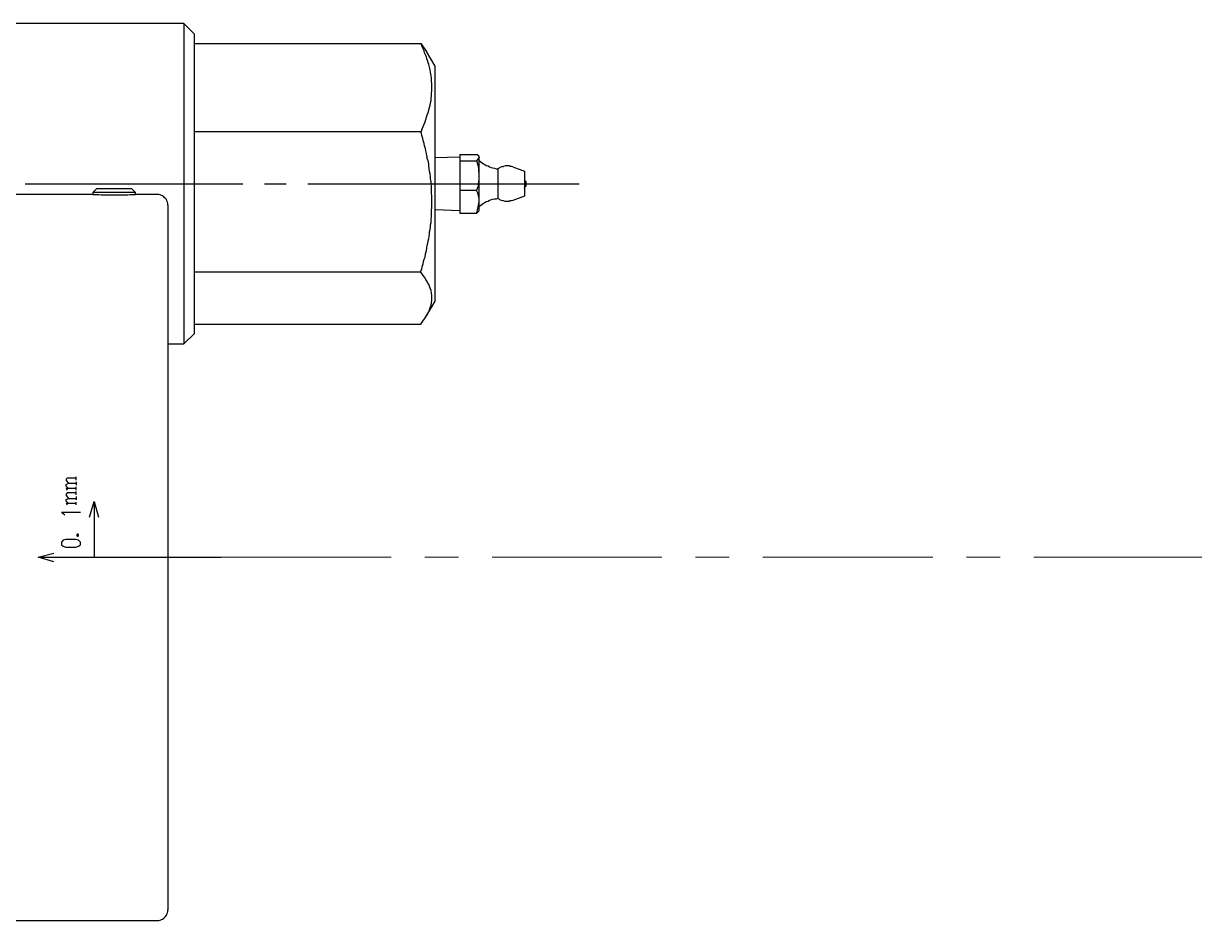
# Model space of a CAD drawing. Header units: millimetres. Extents: x -211 to 45495, y 24 to 52952.
# Drawn here: x 10176.7 to 10396, y 40447.5 to 40615.5 of the extents above; entities that cross this region are included whole.
import ezdxf

# ---------------------------------------------------------------- set-up
doc = ezdxf.new("R2010")
doc.units = ezdxf.units.MM
doc.linetypes.add('CENTER', pattern=[50.7, 31.8, -6.3, 6.3, -6.3])
doc.layers.add('Layer2', color=7, linetype='Continuous')

# ---------------------------------------------------------------- blocks, each defined once
blk = doc.blocks.new('BLKF1700')
at = {"layer": 'Layer2', "color": 7, "linetype": 'Continuous', "lineweight": 25}
for p, q in [((10202.31, 40583.4), (10202.06, 40583.49)), ((10202.57, 40583.32), (10202.31, 40583.4)), ((10202.75, 40583.23), (10202.57, 40583.32)), ((10203, 40583.06), (10202.75, 40583.23)), ((10203.18, 40582.89), (10203, 40583.06)), ((10203.35, 40582.72), (10203.18, 40582.89)), ((10203.52, 40582.54), (10203.35, 40582.72)), ((10203.61, 40582.28), (10203.52, 40582.54)), ((10203.69, 40582.03), (10203.61, 40582.28)), ((10203.78, 40581.77), (10203.69, 40582.03)), ((10203.78, 40581.51), (10203.78, 40581.77))]:
    blk.add_line(p, q, dxfattribs=at)
blk = doc.blocks.new('BLKF1701')
at = {"layer": 'Layer2', "color": 7, "linetype": 'Continuous', "lineweight": 25}
for p, q in [((10203.18, 40448.12), (10203.35, 40448.29)), ((10203.35, 40448.29), (10203.52, 40448.55)), ((10203.52, 40448.55), (10203.61, 40448.72)), ((10203.61, 40448.72), (10203.69, 40448.98)), ((10203.69, 40448.98), (10203.78, 40449.24)), ((10201.8, 40447.52), (10202.06, 40447.52)), ((10202.06, 40447.52), (10202.31, 40447.6)), ((10202.31, 40447.6), (10202.57, 40447.69)), ((10202.57, 40447.69), (10202.75, 40447.77)), ((10202.75, 40447.77), (10203, 40447.95)), ((10203, 40447.95), (10203.18, 40448.12))]:
    blk.add_line(p, q, dxfattribs=at)
blk = doc.blocks.new('BLKF1702')
at = {"layer": 'Layer2', "color": 7, "linetype": 'Continuous', "lineweight": 25}
for p, q in [((10189.74, 40583.49), (10190.86, 40583.49)), ((10190.86, 40583.49), (10191.29, 40583.4)), ((10191.29, 40583.4), (10196.29, 40583.4)), ((10196.29, 40583.4), (10196.72, 40583.49)), ((10196.72, 40583.49), (10197.15, 40583.49)), ((10197.15, 40583.49), (10197.23, 40583.49)), ((10197.23, 40583.49), (10197.58, 40583.49)), ((10197.58, 40583.49), (10197.66, 40583.49))]:
    blk.add_line(p, q, dxfattribs=at)
blk = doc.blocks.new('BLKF1707')
at = {"layer": 'Layer2', "color": 7, "linetype": 'Continuous', "lineweight": 25}
for p, q in [((10251.57, 40568.33), (10251.31, 40568.68)), ((10251.83, 40567.99), (10251.57, 40568.33)), ((10252.09, 40567.56), (10251.83, 40567.99)), ((10252.35, 40567.21), (10252.09, 40567.56)), ((10252.52, 40566.78), (10252.35, 40567.21)), ((10252.61, 40566.7), (10252.52, 40566.78)), ((10252.78, 40566.35), (10252.61, 40566.7)), ((10252.86, 40565.92), (10252.78, 40566.35)), ((10253.04, 40565.49), (10252.86, 40565.92)), ((10253.12, 40564.98), (10253.04, 40565.49)), ((10253.21, 40564.55), (10253.12, 40564.98)), ((10253.21, 40564.46), (10253.21, 40564.55)), ((10253.21, 40564.11), (10253.21, 40564.46)), ((10252.78, 40561.88), (10252.86, 40562.31)), ((10252.86, 40562.31), (10253.04, 40562.74)), ((10253.04, 40562.74), (10253.12, 40563.17)), ((10253.12, 40563.17), (10253.21, 40563.68)), ((10253.21, 40563.68), (10253.21, 40564.11)), ((10252.18, 40560.84), (10252.43, 40561.19)), ((10252.18, 40560.76), (10252.18, 40560.84)), ((10252.43, 40561.19), (10252.61, 40561.53)), ((10252.61, 40561.53), (10252.69, 40561.79)), ((10252.69, 40561.79), (10252.78, 40561.88))]:
    blk.add_line(p, q, dxfattribs=at)
blk = doc.blocks.new('BLKF1708')
at = {"layer": 'Layer2', "color": 7, "linetype": 'Continuous', "lineweight": 25}
for p, q in [((10251.23, 40611.56), (10251.14, 40611.74)), ((10251.4, 40611.13), (10251.23, 40611.56)), ((10251.57, 40610.79), (10251.4, 40611.13)), ((10251.74, 40610.36), (10251.57, 40610.79)), ((10251.83, 40610.01), (10251.74, 40610.36)), ((10252, 40609.67), (10251.83, 40610.01)), ((10252.18, 40609.24), (10252, 40609.67)), ((10252.26, 40608.89), (10252.18, 40609.24)), ((10252.43, 40608.46), (10252.26, 40608.89)), ((10252.52, 40608.12), (10252.43, 40608.46)), ((10252.61, 40607.95), (10252.52, 40608.12)), ((10252.61, 40607.86), (10252.61, 40607.95)), ((10252.78, 40607.34), (10252.61, 40607.86)), ((10252.86, 40606.83), (10252.78, 40607.34)), ((10252.95, 40606.31), (10252.86, 40606.83)), ((10253.04, 40605.79), (10252.95, 40606.31)), ((10253.12, 40605.28), (10253.04, 40605.79)), ((10253.12, 40604.76), (10253.12, 40605.28)), ((10253.21, 40604.24), (10253.12, 40604.76)), ((10253.21, 40604.07), (10253.21, 40604.24)), ((10253.21, 40603.81), (10253.21, 40604.07)), ((10253.04, 40601.49), (10253.12, 40602)), ((10253.12, 40602.44), (10253.21, 40602.87)), ((10253.12, 40602), (10253.12, 40602.44)), ((10253.21, 40603.38), (10253.21, 40603.81)), ((10253.21, 40602.87), (10253.21, 40603.38)), ((10252.61, 40599.25), (10252.69, 40599.59)), ((10252.69, 40599.59), (10252.78, 40599.77)), ((10252.78, 40599.77), (10252.86, 40600.2)), ((10252.86, 40600.2), (10252.95, 40600.63)), ((10252.95, 40600.63), (10253.04, 40601.06)), ((10253.04, 40601.06), (10253.04, 40601.49)), ((10251.92, 40597.1), (10252.09, 40597.53)), ((10252.09, 40597.53), (10252.18, 40597.96)), ((10252.18, 40597.96), (10252.35, 40598.39)), ((10252.35, 40598.39), (10252.52, 40598.82)), ((10252.52, 40598.82), (10252.61, 40599.25)), ((10251.14, 40595.29), (10251.23, 40595.37)), ((10251.23, 40594.94), (10251.14, 40595.29)), ((10251.23, 40595.37), (10251.4, 40595.8)), ((10251.4, 40595.8), (10251.57, 40596.24)), ((10251.57, 40596.24), (10251.74, 40596.67)), ((10251.74, 40596.67), (10251.92, 40597.1)), ((10251.31, 40594.51), (10251.23, 40594.94)), ((10251.49, 40594), (10251.31, 40594.51)), ((10251.57, 40593.57), (10251.49, 40594)), ((10251.74, 40593.05), (10251.57, 40593.57)), ((10251.83, 40592.62), (10251.74, 40593.05)), ((10252, 40592.1), (10251.83, 40592.62)), ((10252.09, 40591.67), (10252, 40592.1)), ((10252.18, 40591.15), (10252.09, 40591.67)), ((10252.26, 40590.72), (10252.18, 40591.15)), ((10252.35, 40590.55), (10252.26, 40590.72)), ((10252.35, 40590.21), (10252.35, 40590.55)), ((10252.52, 40589.78), (10252.35, 40590.21)), ((10252.61, 40589.26), (10252.52, 40589.78)), ((10252.61, 40588.83), (10252.61, 40589.26)), ((10252.69, 40588.31), (10252.61, 40588.83)), ((10252.78, 40587.8), (10252.69, 40588.31)), ((10252.86, 40587.37), (10252.78, 40587.8)), ((10252.95, 40586.85), (10252.86, 40587.37)), ((10252.95, 40586.42), (10252.95, 40586.85)), ((10253.04, 40585.9), (10252.95, 40586.42)), ((10253.04, 40585.73), (10253.04, 40585.9)), ((10253.04, 40585.56), (10253.04, 40585.73)), ((10253.12, 40585.04), (10253.04, 40585.56)), ((10253.12, 40584.61), (10253.12, 40585.04)), ((10253.12, 40584.18), (10253.12, 40584.61)), ((10253.12, 40583.75), (10253.12, 40584.18)), ((10253.21, 40583.23), (10253.12, 40583.75)), ((10253.21, 40582.8), (10253.21, 40583.23)), ((10253.21, 40582.37), (10253.21, 40582.8)), ((10253.21, 40581.85), (10253.21, 40582.37)), ((10253.12, 40580.56), (10253.21, 40580.99)), ((10253.12, 40580.05), (10253.12, 40580.56)), ((10253.12, 40579.62), (10253.12, 40580.05)), ((10253.21, 40581.42), (10253.21, 40581.85)), ((10253.21, 40580.99), (10253.21, 40581.42)), ((10252.95, 40577.81), (10253.04, 40578.24)), ((10252.95, 40577.38), (10252.95, 40577.81)), ((10253.04, 40578.93), (10253.12, 40579.18)), ((10253.04, 40578.75), (10253.04, 40578.93)), ((10253.04, 40578.24), (10253.04, 40578.75)), ((10253.12, 40579.18), (10253.12, 40579.62)), ((10252.61, 40575.22), (10252.69, 40575.65)), ((10252.69, 40575.65), (10252.78, 40576.08)), ((10252.78, 40576.52), (10252.86, 40576.95)), ((10252.78, 40576.08), (10252.78, 40576.52)), ((10252.86, 40576.95), (10252.95, 40577.38)), ((10252.18, 40572.98), (10252.26, 40573.42)), ((10252.26, 40573.42), (10252.35, 40573.93)), ((10252.35, 40573.93), (10252.43, 40574.36)), ((10252.43, 40574.36), (10252.52, 40574.79)), ((10252.52, 40574.79), (10252.61, 40575.22)), ((10251.66, 40570.92), (10251.74, 40571.35)), ((10251.74, 40571.35), (10251.92, 40571.78)), ((10251.92, 40571.78), (10252, 40572.3)), ((10252, 40572.38), (10252.09, 40572.55)), ((10252, 40572.3), (10252, 40572.38)), ((10252.09, 40572.55), (10252.18, 40572.98)), ((10251.14, 40569.11), (10251.31, 40569.54)), ((10251.14, 40569.02), (10251.14, 40569.11)), ((10251.31, 40569.54), (10251.4, 40569.97)), ((10251.4, 40569.97), (10251.57, 40570.49)), ((10251.57, 40570.49), (10251.66, 40570.92))]:
    blk.add_line(p, q, dxfattribs=at)
blk = doc.blocks.new('BLKF1902')
at = {"layer": 'Layer2', "color": 7, "linetype": 'Continuous', "lineweight": 25}
for p, q in [((10261.82, 40583.75), (10261.65, 40584.09)), ((10261.91, 40583.23), (10261.82, 40583.75)), ((10262.08, 40582.8), (10261.91, 40583.23)), ((10262.08, 40582.11), (10262.08, 40582.8))]:
    blk.add_line(p, q, dxfattribs=at)
blk = doc.blocks.new('BLKF1903')
at = {"layer": 'Layer2', "color": 7, "linetype": 'Continuous', "lineweight": 25}
for p, q in [((10262.08, 40586.25), (10262.08, 40586.68)), ((10261.65, 40584.27), (10261.73, 40584.7)), ((10261.73, 40584.7), (10261.91, 40585.13)), ((10261.91, 40585.47), (10261.99, 40585.9)), ((10261.91, 40585.13), (10261.91, 40585.47)), ((10261.99, 40585.9), (10262.08, 40586.25))]:
    blk.add_line(p, q, dxfattribs=at)
blk = doc.blocks.new('BLKF1904')
at = {"layer": 'Layer2', "color": 7, "linetype": 'Continuous', "lineweight": 25}
for p, q in [((10261.82, 40589.09), (10261.73, 40589.43)), ((10261.91, 40588.74), (10261.82, 40589.09)), ((10261.99, 40588.31), (10261.91, 40588.74)), ((10261.99, 40587.88), (10261.99, 40588.31)), ((10262.08, 40587.45), (10261.99, 40587.88)), ((10262.08, 40587.02), (10262.08, 40587.45))]:
    blk.add_line(p, q, dxfattribs=at)
blk = doc.blocks.new('BLKF1905')
at = {"layer": 'Layer2', "color": 7, "linetype": 'Continuous', "lineweight": 25}
for p, q in [((10263.37, 40582.11), (10263.11, 40581.94)), ((10263.71, 40582.2), (10263.37, 40582.11)), ((10263.97, 40582.37), (10263.71, 40582.2)), ((10264.32, 40582.46), (10263.97, 40582.37)), ((10264.58, 40582.54), (10264.32, 40582.46)), ((10264.92, 40582.63), (10264.58, 40582.54)), ((10265.26, 40582.63), (10264.92, 40582.63)), ((10265.52, 40582.72), (10265.26, 40582.63)), ((10262.59, 40581.6), (10262.34, 40581.42)), ((10262.85, 40581.77), (10262.59, 40581.6)), ((10263.11, 40581.94), (10262.85, 40581.77))]:
    blk.add_line(p, q, dxfattribs=at)
blk = doc.blocks.new('BLKF1906')
at = {"layer": 'Layer2', "color": 7, "linetype": 'Continuous', "lineweight": 25}
for p, q in [((10262.08, 40589.86), (10262.34, 40589.6)), ((10262.34, 40589.6), (10262.59, 40589.43)), ((10262.59, 40589.43), (10262.85, 40589.26)), ((10262.85, 40589.26), (10263.11, 40589.09)), ((10263.11, 40589.09), (10263.37, 40588.92)), ((10263.37, 40588.92), (10263.71, 40588.83)), ((10263.71, 40588.83), (10263.97, 40588.66)), ((10263.97, 40588.66), (10264.32, 40588.57)), ((10264.32, 40588.57), (10264.58, 40588.49)), ((10264.58, 40588.49), (10264.92, 40588.4)), ((10264.92, 40588.4), (10265.26, 40588.31)), ((10265.26, 40588.31), (10265.52, 40588.31))]:
    blk.add_line(p, q, dxfattribs=at)
blk = doc.blocks.new('BLKF1907')
at = {"layer": 'Layer2', "color": 7, "linetype": 'Continuous', "lineweight": 25}
for p, q in [((10265.95, 40588.57), (10265.78, 40588.4)), ((10266.21, 40588.66), (10265.95, 40588.57)), ((10266.47, 40588.66), (10266.21, 40588.66)), ((10266.64, 40588.74), (10266.47, 40588.66)), ((10266.9, 40588.83), (10266.64, 40588.74)), ((10267.16, 40588.83), (10266.9, 40588.83)), ((10267.42, 40588.83), (10267.16, 40588.83)), ((10267.68, 40588.83), (10267.42, 40588.83)), ((10267.85, 40588.74), (10267.68, 40588.83)), ((10268.11, 40588.74), (10267.85, 40588.74)), ((10268.36, 40588.66), (10268.11, 40588.74))]:
    blk.add_line(p, q, dxfattribs=at)
blk = doc.blocks.new('BLKF1908')
at = {"layer": 'Layer2', "color": 7, "linetype": 'Continuous', "lineweight": 25}
for p, q in [((10265.95, 40582.46), (10265.78, 40582.63)), ((10266.21, 40582.37), (10265.95, 40582.46)), ((10266.47, 40582.28), (10266.21, 40582.37)), ((10266.64, 40582.28), (10266.47, 40582.28)), ((10266.9, 40582.2), (10266.64, 40582.28)), ((10267.16, 40582.2), (10266.9, 40582.2)), ((10267.42, 40582.2), (10267.16, 40582.2)), ((10267.68, 40582.2), (10267.42, 40582.2)), ((10267.85, 40582.28), (10267.68, 40582.2)), ((10268.11, 40582.28), (10267.85, 40582.28)), ((10268.36, 40582.37), (10268.11, 40582.28))]:
    blk.add_line(p, q, dxfattribs=at)
blk = doc.blocks.new('BLKF1909')
at = {"layer": 'Layer2', "color": 7, "linetype": 'Continuous', "lineweight": 25}
for p, q in [((10270.6, 40586.16), (10270.6, 40586.25)), ((10270.69, 40586.07), (10270.6, 40586.16)), ((10270.78, 40585.99), (10270.69, 40586.07))]:
    blk.add_line(p, q, dxfattribs=at)
blk = doc.blocks.new('BLKF1910')
at = {"layer": 'Layer2', "color": 7, "linetype": 'Continuous', "lineweight": 25}
for p, q in [((10270.52, 40584.7), (10270.52, 40584.78)), ((10270.52, 40584.78), (10270.6, 40584.78)), ((10270.6, 40584.78), (10270.6, 40584.87)), ((10270.6, 40584.87), (10270.69, 40584.87)), ((10270.69, 40584.87), (10270.69, 40584.95))]:
    blk.add_line(p, q, dxfattribs=at)
blk = doc.blocks.new('BLKF2380')
at = {"layer": 'Layer2', "color": 7, "linetype": 'Continuous', "lineweight": 25}
for p, q in [((10184.66, 40518.9), (10184.15, 40518.73)), ((10186.56, 40518.9), (10184.66, 40518.9)), ((10187.07, 40518.73), (10186.56, 40518.9)), ((10187.42, 40518.39), (10187.07, 40518.73)), ((10183.89, 40518.39), (10183.89, 40517.87)), ((10183.89, 40517.87), (10184.15, 40517.61)), ((10184.15, 40517.61), (10184.66, 40517.44)), ((10184.66, 40517.44), (10186.56, 40517.44)), ((10186.56, 40517.44), (10187.07, 40517.61)), ((10187.07, 40517.61), (10187.42, 40517.87)), ((10187.42, 40517.87), (10187.42, 40518.39))]:
    blk.add_line(p, q, dxfattribs=at)
blk = doc.blocks.new('BLKF2381')
at = {"layer": 'Layer2', "color": 7, "linetype": 'Continuous', "lineweight": 25}
for p, q in [((10186.81, 40519.85), (10186.73, 40519.77)), ((10186.73, 40519.77), (10186.73, 40519.68)), ((10186.73, 40519.68), (10186.81, 40519.51)), ((10186.99, 40519.85), (10186.81, 40519.85)), ((10186.81, 40519.51), (10186.99, 40519.51)), ((10187.07, 40519.77), (10186.99, 40519.85)), ((10187.07, 40519.68), (10187.07, 40519.77))]:
    blk.add_line(p, q, dxfattribs=at)
blk = doc.blocks.new('BLKF2382')
at = {"layer": 'Layer2', "color": 7, "linetype": 'Continuous', "lineweight": 25}
for p, q in [((10184.75, 40526.4), (10185.18, 40526.57)), ((10184.75, 40526.05), (10184.75, 40526.4)), ((10185.18, 40525.62), (10184.75, 40526.05))]:
    blk.add_line(p, q, dxfattribs=at)
blk = doc.blocks.new('BLKF2383')
at = {"layer": 'Layer2', "color": 7, "linetype": 'Continuous', "lineweight": 25}
for p, q in [((10184.92, 40527.6), (10184.75, 40527.34)), ((10184.75, 40527.34), (10184.75, 40527.09)), ((10186.64, 40527.6), (10184.92, 40527.6))]:
    blk.add_line(p, q, dxfattribs=at)
blk = doc.blocks.new('BLKF2384')
at = {"layer": 'Layer2', "color": 7, "linetype": 'Continuous', "lineweight": 25}
for p, q in [((10184.75, 40529.15), (10185.18, 40529.41)), ((10184.75, 40528.89), (10184.75, 40529.15)), ((10185.18, 40528.46), (10184.75, 40528.89))]:
    blk.add_line(p, q, dxfattribs=at)
blk = doc.blocks.new('BLKF2385')
at = {"layer": 'Layer2', "color": 7, "linetype": 'Continuous', "lineweight": 25}
for p, q in [((10184.92, 40530.36), (10184.75, 40530.19)), ((10184.75, 40530.19), (10184.75, 40529.93)), ((10186.64, 40530.36), (10184.92, 40530.36))]:
    blk.add_line(p, q, dxfattribs=at)
blk = doc.blocks.new('BLKF1660')
at = {"layer": 'Layer2', "color": 7, "linetype": 'Continuous', "lineweight": 25}
for p, q in [((10206.79, 40615.52), (10146.94, 40615.52)), ((10208.77, 40613.54), (10206.79, 40615.52)), ((10206.79, 40615.52), (10206.79, 40555.5)), ((10208.77, 40557.48), (10208.77, 40613.54)), ((10208.77, 40611.74), (10251.14, 40611.74)), ((10251.14, 40611.74), (10252.18, 40610.27)), ((10253.81, 40607.52), (10252.18, 40610.27)), ((10253.81, 40563.51), (10253.81, 40607.52)), ((10208.77, 40595.29), (10251.14, 40595.29)), ((10258.46, 40590.98), (10261.65, 40590.98)), ((10258.46, 40590.98), (10258.46, 40579.96)), ((10261.99, 40590.64), (10261.65, 40590.98)), ((10258.46, 40590.47), (10253.81, 40590.38)), ((10258.46, 40589.78), (10261.65, 40589.78)), ((10261.65, 40589.78), (10262.08, 40590.38)), ((10261.73, 40589.43), (10261.65, 40589.78)), ((10262.08, 40590.47), (10261.99, 40590.64)), ((10262.08, 40590.47), (10261.99, 40590.64)), ((10262.08, 40590.38), (10262.08, 40590.47)), ((10262.08, 40590.47), (10262.08, 40590.38)), ((10262.08, 40580.48), (10262.08, 40590.38)), ((10268.36, 40588.66), (10270.52, 40587.88)), ((10262.08, 40586.68), (10262.08, 40587.02)), ((10265.78, 40588.4), (10265.52, 40588.31)), ((10265.52, 40588.31), (10265.52, 40582.72)), ((10270.52, 40587.88), (10270.52, 40583.15)), ((10177.08, 40585.47), (10217.82, 40585.47)), ((10190.43, 40584.52), (10189.74, 40583.83)), ((10197.06, 40584.52), (10190.43, 40584.52)), ((10197.75, 40583.83), (10197.06, 40584.52)), ((10221.86, 40585.47), (10225.91, 40585.47)), ((10229.96, 40585.47), (10280.76, 40585.47)), ((10258.46, 40584.27), (10261.65, 40584.27)), ((10261.65, 40584.09), (10261.65, 40584.27)), ((10270.6, 40586.25), (10270.52, 40586.25)), ((10270.69, 40584.95), (10270.78, 40585.04)), ((10270.78, 40585.99), (10270.78, 40585.04)), ((10189.74, 40583.49), (10148.75, 40583.49)), ((10189.74, 40583.83), (10189.74, 40583.49)), ((10197.75, 40583.83), (10189.74, 40583.83)), ((10197.66, 40583.49), (10197.75, 40583.49)), ((10197.75, 40583.49), (10197.75, 40583.83)), ((10201.8, 40583.49), (10197.75, 40583.49)), ((10202.06, 40583.49), (10201.8, 40583.49)), ((10261.65, 40579.96), (10262.08, 40582.11)), ((10265.78, 40582.63), (10265.52, 40582.72)), ((10270.52, 40583.15), (10268.36, 40582.37)), ((10203.78, 40581.51), (10203.78, 40449.5)), ((10253.81, 40580.65), (10258.46, 40580.48)), ((10258.46, 40579.96), (10261.65, 40579.96)), ((10261.99, 40580.39), (10261.65, 40579.96)), ((10261.99, 40580.39), (10262.08, 40580.48)), ((10262.34, 40581.42), (10262.08, 40581.17)), ((10208.77, 40569.02), (10251.14, 40569.02)), ((10251.31, 40568.68), (10251.14, 40569.02)), ((10252.18, 40560.76), (10253.81, 40563.51)), ((10251.14, 40559.21), (10252.18, 40560.76)), ((10208.77, 40559.21), (10251.14, 40559.21)), ((10206.79, 40555.5), (10208.77, 40557.48)), ((10203.78, 40555.5), (10206.79, 40555.5)), ((10184.75, 40529.93), (10185.18, 40529.41)), ((10185.18, 40529.41), (10186.64, 40529.41)), ((10186.64, 40530.01), (10186.64, 40530.62)), ((10186.64, 40529.67), (10186.64, 40529.07)), ((10186.64, 40528.46), (10184.75, 40528.46)), ((10184.75, 40528.46), (10184.92, 40528.12)), ((10186.64, 40528.12), (10186.64, 40528.72)), ((10186.64, 40527.26), (10186.64, 40527.86)), ((10184.75, 40527.09), (10185.18, 40526.57)), ((10186.64, 40525.62), (10184.75, 40525.62)), ((10184.75, 40525.62), (10184.92, 40525.36)), ((10185.18, 40526.57), (10186.64, 40526.57)), ((10186.64, 40526.91), (10186.64, 40526.31)), ((10186.64, 40525.36), (10186.64, 40525.88)), ((10189.14, 40523.04), (10190, 40525.97)), ((10190, 40525.97), (10190.78, 40523.04)), ((10190, 40525.97), (10190, 40515.55)), ((10183.89, 40523.99), (10184.49, 40523.47)), ((10183.89, 40523.99), (10187.42, 40523.99)), ((10184.15, 40518.73), (10183.89, 40518.39)), ((10187.07, 40519.59), (10186.81, 40519.77)), ((10186.81, 40519.59), (10187.07, 40519.77)), ((10186.99, 40519.51), (10187.07, 40519.68)), ((10179.49, 40515.55), (10182.42, 40516.32)), ((10182.42, 40514.69), (10179.49, 40515.55)), ((10179.49, 40515.55), (10190, 40515.55)), ((10180.53, 40515.55), (10184.58, 40515.55)), ((10188.62, 40515.55), (10213.77, 40515.55)), ((10203.78, 40449.24), (10203.78, 40449.5)), ((10148.75, 40447.52), (10201.8, 40447.52))]:
    blk.add_line(p, q, dxfattribs=at)
for name in ['BLKF1708', 'BLKF1904', 'BLKF1906', 'BLKF1907', 'BLKF1903', 'BLKF1910', 'BLKF1909', 'BLKF1702', 'BLKF1700', 'BLKF1902', 'BLKF1905', 'BLKF1908', 'BLKF1707', 'BLKF2385', 'BLKF2384', 'BLKF2383', 'BLKF2382', 'BLKF2380', 'BLKF2381', 'BLKF1701']:
    blk.add_blockref(name, (0, 0), dxfattribs=at)

msp = doc.modelspace()

# ---------------------------------------------------------------- linework, layer by layer
at = {"layer": 'Layer2', "color": 7, "linetype": 'CENTER', "lineweight": 13}
msp.add_line((10213.77, 40515.55), (11027.78, 40515.55), dxfattribs=at)

# ---------------------------------------------------------------- block references
at = {"layer": 'Layer2', "color": 7, "linetype": 'Continuous', "lineweight": 25}
msp.add_blockref('BLKF1660', (0, 0), dxfattribs=at)

doc.saveas('drawing.dxf')
